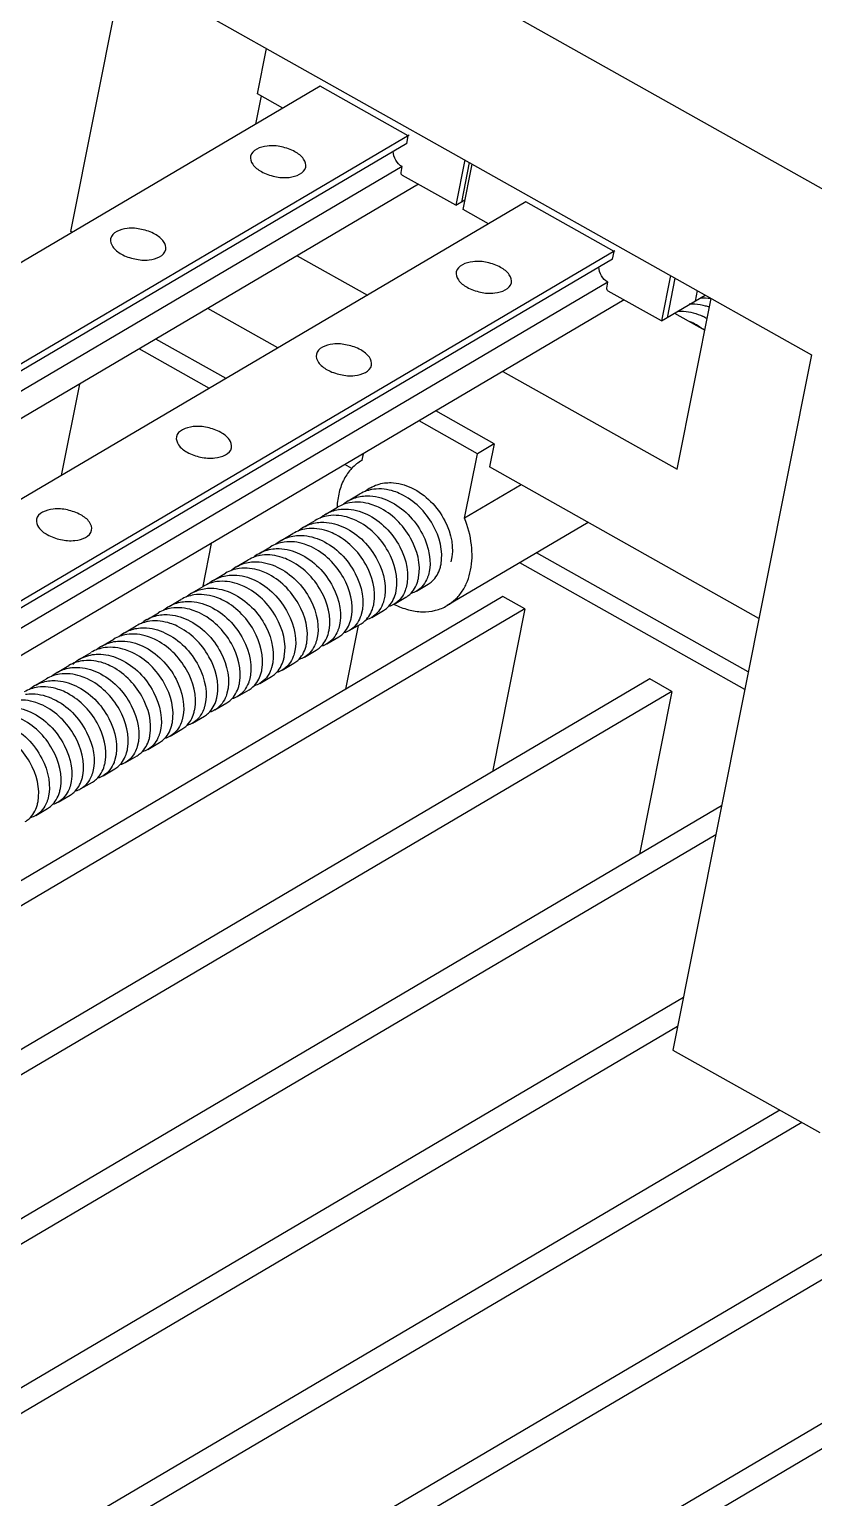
# Model space of a CAD drawing. Header units: inches. Extents: x -8900 to -5053, y -1814 to -15.
# Drawn here: x -7990.4 to -7948.5, y -528 to -449.6 of the extents above; entities that cross this region are included whole.
import ezdxf

# ---------------------------------------------------------------- set-up
doc = ezdxf.new("R2010")
doc.units = ezdxf.units.IN
doc.header["$LTSCALE"] = 2
doc.header["$MEASUREMENT"] = 0
doc.layers.add('02___PRT_ALL_AXES', color=7, linetype='Continuous')

msp = doc.modelspace()

# ---------------------------------------------------------------- linework, layer by layer
at = {"color": 7, "linetype": 'Continuous'}
for p, q in [((-7939.164, -463.151), (-7990.165, -434.469)), ((-7991.808, -442.721), (-7948.653, -466.991)), ((-7988.195, -460.407), (-7985.393, -446.329)), ((-7978.234, -453.049), (-7977.752, -450.626)), ((-7974.882, -452.64), (-8042.25, -492.361)), ((-7978.029, -453.164), (-7978.329, -454.673)), ((-7976.873, -453.815), (-7978.234, -453.049)), ((-7970.174, -455.288), (-7974.882, -452.64)), ((-7970.123, -455.258), (-8037.542, -495.008)), ((-7970.256, -455.701), (-7970.174, -455.288)), ((-7970.256, -455.701), (-8037.624, -495.421)), ((-7970.502, -456.939), (-8037.87, -496.659)), ((-7970.564, -457.248), (-7970.502, -456.939)), ((-7967.16, -456.583), (-7967.642, -459.006)), ((-7966.922, -456.716), (-7967.343, -458.83)), ((-7967.25, -459.227), (-7966.767, -456.804)), ((-7969.636, -457.885), (-8038.199, -498.309)), ((-7967.642, -459.006), (-7970.486, -457.406)), ((-7963.897, -458.818), (-8031.265, -498.538)), ((-7967.642, -459.006), (-7967.148, -458.715)), ((-7959.189, -461.466), (-7963.897, -458.818)), ((-7965.888, -459.992), (-7967.25, -459.227)), ((-7988.123, -460.448), (-7988.195, -460.407)), ((-7959.271, -461.878), (-8026.639, -501.599)), ((-7959.138, -461.436), (-8026.557, -501.186)), ((-7976.107, -461.7), (-7972.359, -463.808)), ((-7959.271, -461.878), (-7959.189, -461.466)), ((-7959.517, -463.116), (-8026.886, -502.837)), ((-7959.579, -463.426), (-7959.517, -463.116)), ((-7956.175, -462.761), (-7956.657, -465.184)), ((-7955.937, -462.894), (-7956.358, -465.008)), ((-7958.651, -464.062), (-8027.214, -504.487)), ((-7956.657, -465.184), (-7959.501, -463.584)), ((-7956.657, -465.184), (-7954.318, -463.805)), ((-7955.824, -473.107), (-7954.008, -463.979)), ((-7954.751, -463.561), (-7954.864, -464.126)), ((-7977.138, -466.625), (-7980.886, -464.518)), ((-7955.954, -464.769), (-7954.345, -465.675)), ((-7979.903, -468.256), (-7983.651, -466.148)), ((-7980.8, -468.784), (-7984.548, -466.677)), ((-7948.653, -466.991), (-7956.043, -504.128)), ((-7965.122, -467.878), (-7955.824, -473.107)), ((-7987.731, -468.554), (-7988.705, -473.445)), ((-7965.586, -471.746), (-7968.706, -469.991)), ((-7965.586, -471.746), (-7966.483, -472.274)), ((-7965.586, -471.746), (-7965.833, -472.984)), ((-7973.187, -473.066), (-7973.563, -472.855)), ((-7972.607, -472.359), (-7972.666, -472.326)), ((-7951.454, -481.07), (-7965.833, -472.984)), ((-7980.7, -477.063), (-7981.156, -479.354)), ((-7952.024, -483.935), (-7963.331, -477.576)), ((-7952.209, -484.864), (-7964.228, -478.104)), ((-7965.123, -479.895), (-8019.003, -511.662)), ((-7963.946, -480.557), (-7965.123, -479.895)), ((-7963.946, -480.557), (-8019.309, -513.198)), ((-7963.946, -480.557), (-7965.679, -489.261)), ((-7972.848, -481.445), (-7973.525, -484.848)), ((-7957.277, -484.308), (-8021.041, -521.903)), ((-7956.1, -484.969), (-7957.277, -484.308)), ((-7956.1, -484.969), (-8021.347, -523.439)), ((-7956.1, -484.969), (-7957.832, -493.674)), ((-7953.448, -491.089), (-8023.079, -532.143)), ((-7953.754, -492.625), (-8023.384, -533.679)), ((-7925.892, -501.958), (-8029.193, -562.864)), ((-7955.486, -501.33), (-8025.117, -542.384)), ((-7924.715, -502.62), (-8029.498, -564.401)), ((-7955.792, -502.866), (-8025.422, -543.92)), ((-7956.043, -504.128), (-7948.197, -508.54)), ((-7918.045, -506.371), (-8027.844, -571.108)), ((-7950.341, -507.335), (-8027.155, -552.624)), ((-7916.868, -507.033), (-8026.667, -571.77)), ((-7949.164, -507.997), (-8027.46, -554.16))]:
    msp.add_line(p, q, dxfattribs=at)
for centre, radius, start, end in [((-7954.991, -466.539), 2.253, 87.00675, 94.73424), ((-7955.898, -467.954), 3.345, 59.89542, 64.50171), ((-7956.39, -468.134), 3.173, 64.53217, 66.31895), ((-7956.485, -468.325), 3.385, 58.53336, 64.48094), ((-7956.654, -468.602), 3.71, 51.56785, 58.53715), ((-7971.216, -475.736), 1.911, 120.57389, 131.04472), ((-7973.569, -477.295), 2.064, 98.53442, 99.40884), ((-7972.418, -476.431), 1.899, 120.5643, 130.02623), ((-7973.606, -477.147), 1.912, 120.57315, 131.59299), ((-7974.803, -477.85), 1.91, 120.57804, 131.04618), ((-7977.193, -479.261), 1.912, 120.56979, 131.09414), ((-7975.998, -478.556), 1.911, 120.57541, 131.04478), ((-7978.39, -479.965), 1.91, 120.5811, 131.04292), ((-7970.407, -477.814), 2.012, 343.55236, 349.72631), ((-7979.585, -480.671), 1.911, 120.57676, 131.04912), ((-7971.6, -478.52), 2.01, 343.53389, 349.61108), ((-7980.781, -481.374), 1.91, 120.58155, 131.30755), ((-7972.812, -479.221), 2.026, 344.26284, 349.7915), ((-7981.978, -482.077), 1.907, 120.56308, 130.79033), ((-7973.995, -479.929), 2.013, 343.6267, 349.7351), ((-7983.172, -482.785), 1.911, 120.57649, 131.05392), ((-7975.193, -480.633), 2.016, 343.80716, 349.67751), ((-7984.367, -483.49), 1.911, 120.58541, 131.46189), ((-7976.374, -481.341), 2.001, 343.04969, 349.5861), ((-7985.563, -484.195), 1.911, 120.56127, 131.03092), ((-7978.785, -482.747), 2.022, 344.0573, 349.74336), ((-7977.583, -482.043), 2.015, 343.70709, 349.74422), ((-7987.917, -485.753), 2.063, 98.5976, 99.42017), ((-7986.741, -484.921), 1.938, 131.24366, 134.08298), ((-7986.76, -484.898), 1.909, 120.59597, 131.24767), ((-7979.96, -483.456), 2, 343.0198, 349.5893), ((-7989.15, -486.31), 1.911, 120.56695, 131.03789), ((-7987.954, -485.606), 1.912, 120.5856, 131.61543), ((-7981.179, -484.156), 2.025, 344.17681, 349.79075), ((-7982.378, -484.86), 2.027, 344.2829, 349.80816), ((-7983.558, -485.569), 2.011, 343.59101, 349.64579), ((-7984.762, -486.272), 2.02, 343.98764, 349.74355), ((-7985.959, -486.976), 2.022, 344.03646, 349.78516), ((-7987.143, -487.684), 2.01, 343.5411, 349.63072), ((-7988.347, -488.387), 2.018, 343.88333, 349.71899), ((-7990.723, -489.8), 2.002, 343.13155, 349.57697), ((-7989.525, -489.096), 2.001, 343.12872, 349.5208), ((-7991.927, -490.503), 2.011, 343.52589, 349.72305)]:
    msp.add_arc(centre, radius, start, end, dxfattribs=at)
for points, knots in [([(-7970.502, -456.939), (-7970.644, -456.859), (-7970.878, -456.612), (-7970.98, -456.286), (-7970.98, -456.124)], [0, 0, 0, 0, 0.50022, 1, 1, 1, 1]), ([(-7970.486, -457.406), (-7970.513, -457.391), (-7970.556, -457.342), (-7970.57, -457.278), (-7970.564, -457.248)], [0, 0, 0, 0, 0.509778, 1, 1, 1, 1]), ([(-7959.517, -463.116), (-7959.659, -463.037), (-7959.893, -462.79), (-7959.995, -462.464), (-7959.995, -462.302)], [0, 0, 0, 0, 0.50022, 1, 1, 1, 1]), ([(-7959.501, -463.584), (-7959.529, -463.569), (-7959.572, -463.52), (-7959.585, -463.455), (-7959.579, -463.426)], [0, 0, 0, 0, 0.509778, 1, 1, 1, 1]), ([(-7954.104, -464.45), (-7954.167, -464.427), (-7954.417, -464.345), (-7954.678, -464.299), (-7954.873, -464.289)], [0, 0, 0, 0, 0.257435, 1, 1, 1, 1]), ([(-7955.809, -464.664), (-7955.699, -464.654), (-7955.235, -464.65), (-7954.776, -464.783), (-7954.458, -464.935)], [0, 0, 0, 0, 0.238887, 1, 1, 1, 1]), ([(-7970.569, -474.434), (-7970.687, -474.377), (-7971.146, -474.192), (-7971.66, -474.125), (-7972.02, -474.174)], [0, 0, 0, 0, 0.264472, 1, 1, 1, 1]), ([(-7971.453, -473.839), (-7971.336, -473.823), (-7970.839, -473.799), (-7970.342, -473.937), (-7970.001, -474.099)], [0, 0, 0, 0, 0.238299, 1, 1, 1, 1]), ([(-7968.427, -478.173), (-7968.299, -477.469), (-7968.722, -475.89), (-7969.857, -474.773), (-7970.569, -474.434)], [0, 0, 0, 0, 0.475817, 1, 1, 1, 1]), ([(-7970.001, -474.099), (-7969.249, -474.457), (-7968.075, -475.644), (-7967.7, -477.342), (-7967.909, -478.049)], [0, 0, 0, 0, 0.530449, 1, 1, 1, 1]), ([(-7973.876, -475.254), (-7973.756, -475.236), (-7973.249, -475.204), (-7972.74, -475.343), (-7972.392, -475.509)], [0, 0, 0, 0, 0.238122, 1, 1, 1, 1]), ([(-7971.765, -475.139), (-7971.892, -475.078), (-7972.384, -474.881), (-7972.94, -474.824), (-7973.322, -474.896)], [0, 0, 0, 0, 0.265671, 1, 1, 1, 1]), ([(-7972.754, -474.561), (-7972.63, -474.538), (-7972.1, -474.488), (-7971.562, -474.63), (-7971.197, -474.804)], [0, 0, 0, 0, 0.23779, 1, 1, 1, 1]), ([(-7969.623, -478.882), (-7969.494, -478.178), (-7969.916, -476.597), (-7971.052, -475.478), (-7971.765, -475.139)], [0, 0, 0, 0, 0.475631, 1, 1, 1, 1]), ([(-7971.197, -474.804), (-7970.445, -475.162), (-7969.27, -476.349), (-7968.895, -478.048), (-7969.105, -478.754)], [0, 0, 0, 0, 0.53055, 1, 1, 1, 1]), ([(-7975.042, -475.954), (-7974.925, -475.938), (-7974.427, -475.913), (-7973.929, -476.051), (-7973.588, -476.214)], [0, 0, 0, 0, 0.23829, 1, 1, 1, 1]), ([(-7972.96, -475.844), (-7973.081, -475.786), (-7973.55, -475.597), (-7974.076, -475.533), (-7974.443, -475.588)], [0, 0, 0, 0, 0.264833, 1, 1, 1, 1]), ([(-7970.818, -479.58), (-7970.69, -478.876), (-7971.114, -477.299), (-7972.249, -476.182), (-7972.96, -475.844)], [0, 0, 0, 0, 0.475831, 1, 1, 1, 1]), ([(-7972.392, -475.509), (-7971.645, -475.865), (-7970.475, -477.044), (-7970.094, -478.728), (-7970.294, -479.436)], [0, 0, 0, 0, 0.529786, 1, 1, 1, 1]), ([(-7976.238, -476.659), (-7976.12, -476.643), (-7975.623, -476.618), (-7975.125, -476.756), (-7974.784, -476.919)], [0, 0, 0, 0, 0.23828, 1, 1, 1, 1]), ([(-7974.156, -476.548), (-7974.274, -476.492), (-7974.734, -476.306), (-7975.248, -476.24), (-7975.61, -476.289)], [0, 0, 0, 0, 0.264498, 1, 1, 1, 1]), ([(-7972.014, -480.287), (-7971.886, -479.584), (-7972.309, -478.005), (-7973.444, -476.887), (-7974.156, -476.548)], [0, 0, 0, 0, 0.475817, 1, 1, 1, 1]), ([(-7973.588, -476.214), (-7972.836, -476.572), (-7971.662, -477.758), (-7971.287, -479.454), (-7971.495, -480.161)], [0, 0, 0, 0, 0.530383, 1, 1, 1, 1]), ([(-7977.414, -477.362), (-7977.298, -477.347), (-7976.807, -477.326), (-7976.316, -477.463), (-7975.979, -477.624)], [0, 0, 0, 0, 0.238387, 1, 1, 1, 1]), ([(-7975.352, -477.253), (-7975.47, -477.197), (-7975.929, -477.011), (-7976.444, -476.945), (-7976.806, -476.994)], [0, 0, 0, 0, 0.264502, 1, 1, 1, 1]), ([(-7975.979, -477.624), (-7975.224, -477.983), (-7974.047, -479.175), (-7973.676, -480.883), (-7973.892, -481.59)], [0, 0, 0, 0, 0.530965, 1, 1, 1, 1]), ([(-7973.21, -480.994), (-7973.081, -480.29), (-7973.504, -478.711), (-7974.64, -477.593), (-7975.352, -477.253)], [0, 0, 0, 0, 0.475714, 1, 1, 1, 1]), ([(-7974.784, -476.919), (-7974.033, -477.276), (-7972.86, -478.46), (-7972.483, -480.153), (-7972.689, -480.86)], [0, 0, 0, 0, 0.530256, 1, 1, 1, 1]), ([(-7977.743, -478.663), (-7977.862, -478.607), (-7978.322, -478.42), (-7978.839, -478.355), (-7979.201, -478.404)], [0, 0, 0, 0, 0.264545, 1, 1, 1, 1]), ([(-7978.633, -478.07), (-7978.516, -478.053), (-7978.017, -478.027), (-7977.517, -478.165), (-7977.175, -478.328)], [0, 0, 0, 0, 0.238272, 1, 1, 1, 1]), ([(-7976.547, -477.958), (-7976.664, -477.903), (-7977.117, -477.719), (-7977.624, -477.651), (-7977.982, -477.696)], [0, 0, 0, 0, 0.264282, 1, 1, 1, 1]), ([(-7977.175, -478.328), (-7976.424, -478.686), (-7975.25, -479.871), (-7974.874, -481.567), (-7975.081, -482.274)], [0, 0, 0, 0, 0.530309, 1, 1, 1, 1]), ([(-7974.406, -481.703), (-7974.276, -480.999), (-7974.698, -479.417), (-7975.834, -478.298), (-7976.547, -477.958)], [0, 0, 0, 0, 0.475677, 1, 1, 1, 1]), ([(-7969.11, -479.242), (-7969.036, -479.198), (-7968.744, -478.983), (-7968.555, -478.647), (-7968.477, -478.384)], [0, 0, 0, 0, 0.23978, 1, 1, 1, 1]), ([(-7978.938, -479.368), (-7979.057, -479.312), (-7979.516, -479.126), (-7980.031, -479.06), (-7980.392, -479.109)], [0, 0, 0, 0, 0.264503, 1, 1, 1, 1]), ([(-7979.824, -478.774), (-7979.707, -478.758), (-7979.21, -478.733), (-7978.712, -478.871), (-7978.371, -479.033)], [0, 0, 0, 0, 0.238279, 1, 1, 1, 1]), ([(-7978.371, -479.033), (-7977.622, -479.39), (-7976.45, -480.571), (-7976.071, -482.26), (-7976.274, -482.967)], [0, 0, 0, 0, 0.529986, 1, 1, 1, 1]), ([(-7975.601, -482.402), (-7975.472, -481.698), (-7975.896, -480.12), (-7977.031, -479.002), (-7977.743, -478.663)], [0, 0, 0, 0, 0.47582, 1, 1, 1, 1]), ([(-7970.305, -479.946), (-7970.231, -479.902), (-7969.939, -479.687), (-7969.751, -479.352), (-7969.673, -479.089)], [0, 0, 0, 0, 0.239812, 1, 1, 1, 1]), ([(-7969.105, -478.754), (-7969.12, -478.804), (-7969.185, -478.994), (-7969.283, -479.173), (-7969.374, -479.289)], [0, 0, 0, 0, 0.261057, 1, 1, 1, 1]), ([(-7980.134, -480.073), (-7980.256, -480.015), (-7980.73, -479.824), (-7981.263, -479.762), (-7981.634, -479.821)], [0, 0, 0, 0, 0.265015, 1, 1, 1, 1]), ([(-7981.079, -479.488), (-7980.958, -479.468), (-7980.442, -479.429), (-7979.921, -479.569), (-7979.566, -479.738)], [0, 0, 0, 0, 0.237989, 1, 1, 1, 1]), ([(-7979.566, -479.738), (-7978.811, -480.098), (-7977.633, -481.29), (-7977.262, -482.999), (-7977.479, -483.706)], [0, 0, 0, 0, 0.530992, 1, 1, 1, 1]), ([(-7976.796, -483.107), (-7976.668, -482.403), (-7977.092, -480.824), (-7978.227, -479.707), (-7978.938, -479.368)], [0, 0, 0, 0, 0.475797, 1, 1, 1, 1]), ([(-7971.501, -480.651), (-7971.425, -480.606), (-7971.127, -480.386), (-7970.938, -480.04), (-7970.862, -479.77)], [0, 0, 0, 0, 0.239435, 1, 1, 1, 1]), ([(-7970.294, -479.436), (-7970.308, -479.486), (-7970.37, -479.676), (-7970.465, -479.856), (-7970.554, -479.975)], [0, 0, 0, 0, 0.26113, 1, 1, 1, 1]), ([(-7981.33, -480.778), (-7981.453, -480.719), (-7981.93, -480.527), (-7982.468, -480.466), (-7982.841, -480.527)], [0, 0, 0, 0, 0.265164, 1, 1, 1, 1]), ([(-7982.275, -480.193), (-7982.154, -480.173), (-7981.637, -480.134), (-7981.117, -480.274), (-7980.762, -480.443)], [0, 0, 0, 0, 0.237964, 1, 1, 1, 1]), ([(-7979.187, -484.515), (-7979.06, -483.811), (-7979.484, -482.234), (-7980.618, -481.117), (-7981.33, -480.778)], [0, 0, 0, 0, 0.475868, 1, 1, 1, 1]), ([(-7980.762, -480.443), (-7980.014, -480.8), (-7978.843, -481.98), (-7978.463, -483.666), (-7978.664, -484.373)], [0, 0, 0, 0, 0.529839, 1, 1, 1, 1]), ([(-7977.993, -483.818), (-7977.863, -483.114), (-7978.285, -481.532), (-7979.421, -480.413), (-7980.134, -480.073)], [0, 0, 0, 0, 0.475681, 1, 1, 1, 1]), ([(-7972.697, -481.356), (-7972.623, -481.312), (-7972.33, -481.097), (-7972.141, -480.76), (-7972.063, -480.496)], [0, 0, 0, 0, 0.239746, 1, 1, 1, 1]), ([(-7971.495, -480.161), (-7971.511, -480.213), (-7971.577, -480.408), (-7971.679, -480.591), (-7971.773, -480.71)], [0, 0, 0, 0, 0.261386, 1, 1, 1, 1]), ([(-7982.525, -481.483), (-7982.644, -481.427), (-7983.103, -481.241), (-7983.617, -481.175), (-7983.978, -481.223)], [0, 0, 0, 0, 0.26449, 1, 1, 1, 1]), ([(-7983.41, -480.889), (-7983.293, -480.873), (-7982.796, -480.848), (-7982.298, -480.986), (-7981.957, -481.148)], [0, 0, 0, 0, 0.238286, 1, 1, 1, 1]), ([(-7980.382, -485.219), (-7980.255, -484.515), (-7980.679, -482.938), (-7981.814, -481.822), (-7982.525, -481.483)], [0, 0, 0, 0, 0.475878, 1, 1, 1, 1]), ([(-7981.957, -481.148), (-7981.21, -481.504), (-7980.04, -482.683), (-7979.659, -484.367), (-7979.858, -485.074)], [0, 0, 0, 0, 0.52974, 1, 1, 1, 1]), ([(-7973.892, -482.061), (-7973.817, -482.017), (-7973.523, -481.8), (-7973.334, -481.46), (-7973.257, -481.195)], [0, 0, 0, 0, 0.239677, 1, 1, 1, 1]), ([(-7972.689, -480.86), (-7972.704, -480.91), (-7972.767, -481.1), (-7972.864, -481.279), (-7972.954, -481.396)], [0, 0, 0, 0, 0.261069, 1, 1, 1, 1]), ([(-7985.801, -482.298), (-7985.684, -482.283), (-7985.187, -482.258), (-7984.69, -482.396), (-7984.349, -482.558)], [0, 0, 0, 0, 0.238286, 1, 1, 1, 1]), ([(-7983.721, -482.188), (-7983.843, -482.13), (-7984.314, -481.94), (-7984.844, -481.877), (-7985.214, -481.934)], [0, 0, 0, 0, 0.264938, 1, 1, 1, 1]), ([(-7984.666, -481.603), (-7984.545, -481.583), (-7984.029, -481.544), (-7983.508, -481.684), (-7983.153, -481.853)], [0, 0, 0, 0, 0.237983, 1, 1, 1, 1]), ([(-7981.579, -485.93), (-7981.45, -485.226), (-7981.873, -483.646), (-7983.009, -482.527), (-7983.721, -482.188)], [0, 0, 0, 0, 0.4757, 1, 1, 1, 1]), ([(-7983.153, -481.853), (-7982.401, -482.211), (-7981.227, -483.397), (-7980.851, -485.095), (-7981.061, -485.802)], [0, 0, 0, 0, 0.530455, 1, 1, 1, 1]), ([(-7975.081, -482.274), (-7975.096, -482.325), (-7975.163, -482.52), (-7975.264, -482.703), (-7975.358, -482.822)], [0, 0, 0, 0, 0.26138, 1, 1, 1, 1]), ([(-7975.088, -482.766), (-7975.015, -482.723), (-7974.727, -482.512), (-7974.539, -482.182), (-7974.46, -481.925)], [0, 0, 0, 0, 0.240059, 1, 1, 1, 1]), ([(-7973.892, -481.59), (-7973.907, -481.64), (-7973.974, -481.829), (-7974.074, -482.006), (-7974.166, -482.122)], [0, 0, 0, 0, 0.261032, 1, 1, 1, 1]), ([(-7986.928, -482.995), (-7986.815, -482.984), (-7986.341, -482.973), (-7985.869, -483.108), (-7985.544, -483.263)], [0, 0, 0, 0, 0.238715, 1, 1, 1, 1]), ([(-7984.916, -482.893), (-7985.035, -482.837), (-7985.494, -482.651), (-7986.008, -482.585), (-7986.369, -482.633)], [0, 0, 0, 0, 0.264485, 1, 1, 1, 1]), ([(-7982.774, -486.631), (-7982.646, -485.927), (-7983.07, -484.349), (-7984.205, -483.232), (-7984.916, -482.893)], [0, 0, 0, 0, 0.475817, 1, 1, 1, 1]), ([(-7984.349, -482.558), (-7983.599, -482.915), (-7982.428, -484.097), (-7982.049, -485.787), (-7982.252, -486.494)], [0, 0, 0, 0, 0.530035, 1, 1, 1, 1]), ([(-7976.274, -482.967), (-7976.288, -483.017), (-7976.351, -483.206), (-7976.446, -483.386), (-7976.535, -483.503)], [0, 0, 0, 0, 0.261072, 1, 1, 1, 1]), ([(-7976.284, -483.471), (-7976.209, -483.427), (-7975.916, -483.211), (-7975.727, -482.873), (-7975.649, -482.608)], [0, 0, 0, 0, 0.239708, 1, 1, 1, 1]), ([(-7988.225, -483.713), (-7988.106, -483.695), (-7987.598, -483.663), (-7987.088, -483.802), (-7986.74, -483.968)], [0, 0, 0, 0, 0.23812, 1, 1, 1, 1]), ([(-7986.112, -483.598), (-7986.225, -483.544), (-7986.662, -483.365), (-7987.149, -483.295), (-7987.496, -483.33)], [0, 0, 0, 0, 0.26369, 1, 1, 1, 1]), ([(-7983.97, -487.335), (-7983.842, -486.631), (-7984.266, -485.053), (-7985.401, -483.937), (-7986.112, -483.598)], [0, 0, 0, 0, 0.475856, 1, 1, 1, 1]), ([(-7985.544, -483.263), (-7984.795, -483.62), (-7983.624, -484.801), (-7983.244, -486.49), (-7983.448, -487.197)], [0, 0, 0, 0, 0.529983, 1, 1, 1, 1]), ([(-7977.479, -483.706), (-7977.495, -483.756), (-7977.562, -483.946), (-7977.663, -484.125), (-7977.756, -484.241)], [0, 0, 0, 0, 0.2611, 1, 1, 1, 1]), ([(-7977.479, -484.176), (-7977.403, -484.131), (-7977.107, -483.912), (-7976.918, -483.569), (-7976.842, -483.302)], [0, 0, 0, 0, 0.239554, 1, 1, 1, 1]), ([(-7988.503, -485.008), (-7988.622, -484.951), (-7989.08, -484.766), (-7989.593, -484.699), (-7989.954, -484.748)], [0, 0, 0, 0, 0.264468, 1, 1, 1, 1]), ([(-7989.386, -484.413), (-7989.269, -484.397), (-7988.773, -484.373), (-7988.276, -484.511), (-7987.935, -484.673)], [0, 0, 0, 0, 0.238297, 1, 1, 1, 1]), ([(-7987.308, -484.303), (-7987.429, -484.245), (-7987.898, -484.056), (-7988.425, -483.992), (-7988.793, -484.048)], [0, 0, 0, 0, 0.264854, 1, 1, 1, 1]), ([(-7987.935, -484.673), (-7987.185, -485.03), (-7986.013, -486.213), (-7985.635, -487.905), (-7985.84, -488.612)], [0, 0, 0, 0, 0.530145, 1, 1, 1, 1]), ([(-7985.166, -488.045), (-7985.037, -487.341), (-7985.459, -485.761), (-7986.595, -484.642), (-7987.308, -484.303)], [0, 0, 0, 0, 0.475679, 1, 1, 1, 1]), ([(-7986.74, -483.968), (-7985.988, -484.326), (-7984.813, -485.513), (-7984.438, -487.211), (-7984.648, -487.918)], [0, 0, 0, 0, 0.530511, 1, 1, 1, 1]), ([(-7978.664, -484.373), (-7978.678, -484.424), (-7978.741, -484.616), (-7978.838, -484.797), (-7978.929, -484.916)], [0, 0, 0, 0, 0.261228, 1, 1, 1, 1]), ([(-7978.675, -484.881), (-7978.602, -484.838), (-7978.314, -484.627), (-7978.126, -484.298), (-7978.047, -484.04)], [0, 0, 0, 0, 0.240065, 1, 1, 1, 1]), ([(-7989.699, -485.713), (-7989.819, -485.655), (-7990.287, -485.466), (-7990.811, -485.402), (-7991.178, -485.457)], [0, 0, 0, 0, 0.264772, 1, 1, 1, 1]), ([(-7990.61, -485.122), (-7990.491, -485.104), (-7989.986, -485.074), (-7989.478, -485.212), (-7989.131, -485.378)], [0, 0, 0, 0, 0.238177, 1, 1, 1, 1]), ([(-7989.131, -485.378), (-7988.376, -485.737), (-7987.199, -486.929), (-7986.828, -488.635), (-7987.043, -489.341)], [0, 0, 0, 0, 0.530984, 1, 1, 1, 1]), ([(-7986.361, -488.747), (-7986.233, -488.043), (-7986.656, -486.464), (-7987.792, -485.347), (-7988.503, -485.008)], [0, 0, 0, 0, 0.475788, 1, 1, 1, 1]), ([(-7981.066, -486.29), (-7980.99, -486.246), (-7980.692, -486.025), (-7980.502, -485.679), (-7980.426, -485.409)], [0, 0, 0, 0, 0.239444, 1, 1, 1, 1]), ([(-7979.858, -485.074), (-7979.873, -485.124), (-7979.934, -485.314), (-7980.029, -485.493), (-7980.117, -485.611)], [0, 0, 0, 0, 0.261066, 1, 1, 1, 1]), ([(-7979.871, -485.586), (-7979.795, -485.541), (-7979.498, -485.321), (-7979.308, -484.976), (-7979.232, -484.708)], [0, 0, 0, 0, 0.239481, 1, 1, 1, 1]), ([(-7991.851, -485.834), (-7991.729, -485.813), (-7991.209, -485.772), (-7990.684, -485.912), (-7990.327, -486.083)], [0, 0, 0, 0, 0.237974, 1, 1, 1, 1]), ([(-7990.327, -486.083), (-7989.572, -486.442), (-7988.395, -487.633), (-7988.023, -489.34), (-7988.239, -490.046)], [0, 0, 0, 0, 0.530897, 1, 1, 1, 1]), ([(-7987.558, -489.459), (-7987.427, -488.755), (-7987.849, -487.172), (-7988.986, -486.052), (-7989.699, -485.713)], [0, 0, 0, 0, 0.475516, 1, 1, 1, 1]), ([(-7982.262, -486.996), (-7982.187, -486.952), (-7981.895, -486.736), (-7981.706, -486.4), (-7981.628, -486.137)], [0, 0, 0, 0, 0.239787, 1, 1, 1, 1]), ([(-7981.061, -485.802), (-7981.075, -485.852), (-7981.14, -486.043), (-7981.239, -486.222), (-7981.331, -486.34)], [0, 0, 0, 0, 0.261122, 1, 1, 1, 1]), ([(-7991.522, -486.788), (-7990.77, -487.146), (-7989.595, -488.333), (-7989.22, -490.032), (-7989.43, -490.739)], [0, 0, 0, 0, 0.530472, 1, 1, 1, 1]), ([(-7988.753, -490.162), (-7988.623, -489.458), (-7989.045, -487.876), (-7990.182, -486.757), (-7990.895, -486.418)], [0, 0, 0, 0, 0.475658, 1, 1, 1, 1]), ([(-7983.458, -487.701), (-7983.382, -487.656), (-7983.086, -487.438), (-7982.897, -487.096), (-7982.82, -486.829)], [0, 0, 0, 0, 0.23958, 1, 1, 1, 1]), ([(-7982.252, -486.494), (-7982.267, -486.545), (-7982.331, -486.736), (-7982.429, -486.917), (-7982.519, -487.036)], [0, 0, 0, 0, 0.261203, 1, 1, 1, 1]), ([(-7989.948, -490.862), (-7989.82, -490.158), (-7990.243, -488.579), (-7991.378, -487.461), (-7992.09, -487.122)], [0, 0, 0, 0, 0.475818, 1, 1, 1, 1]), ([(-7984.653, -488.405), (-7984.577, -488.361), (-7984.281, -488.142), (-7984.092, -487.799), (-7984.015, -487.532)], [0, 0, 0, 0, 0.239549, 1, 1, 1, 1]), ([(-7983.448, -487.197), (-7983.462, -487.249), (-7983.527, -487.442), (-7983.626, -487.626), (-7983.718, -487.745)], [0, 0, 0, 0, 0.261337, 1, 1, 1, 1]), ([(-7985.84, -488.612), (-7985.855, -488.663), (-7985.919, -488.854), (-7986.017, -489.035), (-7986.108, -489.153)], [0, 0, 0, 0, 0.261186, 1, 1, 1, 1]), ([(-7985.849, -489.11), (-7985.774, -489.066), (-7985.482, -488.852), (-7985.294, -488.516), (-7985.216, -488.253)], [0, 0, 0, 0, 0.23981, 1, 1, 1, 1]), ([(-7984.648, -487.918), (-7984.663, -487.969), (-7984.728, -488.159), (-7984.827, -488.339), (-7984.919, -488.456)], [0, 0, 0, 0, 0.261127, 1, 1, 1, 1]), ([(-7987.043, -489.341), (-7987.058, -489.391), (-7987.125, -489.58), (-7987.224, -489.758), (-7987.317, -489.874)], [0, 0, 0, 0, 0.261027, 1, 1, 1, 1]), ([(-7987.044, -489.815), (-7986.969, -489.771), (-7986.674, -489.554), (-7986.485, -489.213), (-7986.408, -488.947)], [0, 0, 0, 0, 0.239636, 1, 1, 1, 1]), ([(-7988.239, -490.046), (-7988.254, -490.096), (-7988.319, -490.283), (-7988.418, -490.46), (-7988.509, -490.575)], [0, 0, 0, 0, 0.260951, 1, 1, 1, 1]), ([(-7988.24, -490.52), (-7988.166, -490.477), (-7987.878, -490.265), (-7987.69, -489.935), (-7987.611, -489.676)], [0, 0, 0, 0, 0.240011, 1, 1, 1, 1]), ([(-7989.43, -490.739), (-7989.446, -490.79), (-7989.513, -490.985), (-7989.615, -491.168), (-7989.71, -491.287)], [0, 0, 0, 0, 0.261388, 1, 1, 1, 1]), ([(-7989.435, -491.225), (-7989.362, -491.182), (-7989.073, -490.97), (-7988.885, -490.64), (-7988.807, -490.381)], [0, 0, 0, 0, 0.24003, 1, 1, 1, 1]), ([(-7990.632, -491.93), (-7990.557, -491.886), (-7990.265, -491.672), (-7990.076, -491.336), (-7989.998, -491.073)], [0, 0, 0, 0, 0.239792, 1, 1, 1, 1])]:
    msp.add_open_spline(points, degree=3, knots=knots, dxfattribs=at)
for points in [[(-7954.609, -463.959), (-7954.41, -463.942), (-7954.207, -463.953), (-7954.01, -463.988)], [(-7972.02, -474.174), (-7972.277, -474.208), (-7972.532, -474.294), (-7972.756, -474.425)], [(-7972.188, -474.091), (-7971.965, -473.959), (-7971.709, -473.874), (-7971.453, -473.839)], [(-7974.579, -475.5), (-7974.374, -475.379), (-7974.142, -475.297), (-7973.907, -475.258)], [(-7973.322, -474.896), (-7973.542, -474.937), (-7973.759, -475.017), (-7973.952, -475.131)], [(-7973.384, -474.796), (-7973.191, -474.682), (-7972.974, -474.602), (-7972.754, -474.561)], [(-7975.775, -476.205), (-7975.552, -476.074), (-7975.298, -475.989), (-7975.042, -475.954)], [(-7974.443, -475.588), (-7974.689, -475.625), (-7974.933, -475.709), (-7975.147, -475.835)], [(-7976.97, -476.91), (-7976.748, -476.779), (-7976.493, -476.694), (-7976.238, -476.659)], [(-7975.61, -476.289), (-7975.866, -476.324), (-7976.12, -476.409), (-7976.343, -476.54)], [(-7978.166, -477.615), (-7977.938, -477.481), (-7977.676, -477.395), (-7977.414, -477.362)], [(-7976.806, -476.994), (-7977.061, -477.029), (-7977.316, -477.114), (-7977.538, -477.245)], [(-7979.201, -478.404), (-7979.455, -478.44), (-7979.708, -478.525), (-7979.929, -478.655)], [(-7979.362, -478.32), (-7979.14, -478.19), (-7978.887, -478.105), (-7978.633, -478.07)], [(-7977.982, -477.696), (-7978.244, -477.73), (-7978.506, -477.816), (-7978.733, -477.95)], [(-7980.392, -479.109), (-7980.648, -479.144), (-7980.903, -479.229), (-7981.125, -479.36)], [(-7980.557, -479.025), (-7980.335, -478.894), (-7980.08, -478.809), (-7979.824, -478.774)], [(-7981.634, -479.821), (-7981.874, -479.859), (-7982.111, -479.942), (-7982.321, -480.065)], [(-7981.753, -479.73), (-7981.547, -479.609), (-7981.315, -479.527), (-7981.079, -479.488)], [(-7970.554, -479.975), (-7970.656, -480.111), (-7970.787, -480.23), (-7970.933, -480.316)], [(-7969.737, -479.611), (-7969.827, -479.664), (-7969.923, -479.706), (-7970.023, -479.735)], [(-7969.374, -479.289), (-7969.473, -479.417), (-7969.598, -479.529), (-7969.737, -479.611)], [(-7982.841, -480.527), (-7983.077, -480.566), (-7983.31, -480.648), (-7983.516, -480.77)], [(-7982.948, -480.435), (-7982.742, -480.314), (-7982.51, -480.232), (-7982.275, -480.193)], [(-7971.773, -480.71), (-7971.871, -480.833), (-7971.993, -480.941), (-7972.129, -481.021)], [(-7970.933, -480.316), (-7971.022, -480.369), (-7971.118, -480.41), (-7971.217, -480.44)], [(-7983.978, -481.223), (-7984.234, -481.258), (-7984.489, -481.343), (-7984.712, -481.475)], [(-7984.144, -481.14), (-7983.921, -481.009), (-7983.666, -480.923), (-7983.41, -480.889)], [(-7972.954, -481.396), (-7973.055, -481.527), (-7973.182, -481.642), (-7973.324, -481.726)], [(-7972.129, -481.021), (-7972.218, -481.074), (-7972.315, -481.115), (-7972.414, -481.145)], [(-7986.535, -482.55), (-7986.312, -482.418), (-7986.057, -482.333), (-7985.801, -482.298)], [(-7985.214, -481.934), (-7985.456, -481.972), (-7985.696, -482.055), (-7985.908, -482.18)], [(-7985.34, -481.845), (-7985.134, -481.724), (-7984.902, -481.642), (-7984.666, -481.603)], [(-7974.166, -482.122), (-7974.264, -482.244), (-7974.385, -482.352), (-7974.52, -482.431)], [(-7973.324, -481.726), (-7973.41, -481.777), (-7973.502, -481.817), (-7973.597, -481.846)], [(-7987.732, -483.255), (-7987.489, -483.112), (-7987.208, -483.024), (-7986.928, -482.995)], [(-7986.369, -482.633), (-7986.625, -482.668), (-7986.88, -482.753), (-7987.103, -482.884)], [(-7975.716, -483.136), (-7975.805, -483.189), (-7975.902, -483.23), (-7976.001, -483.26)], [(-7975.358, -482.822), (-7975.457, -482.947), (-7975.579, -483.056), (-7975.716, -483.136)], [(-7974.52, -482.431), (-7974.609, -482.483), (-7974.705, -482.525), (-7974.804, -482.554)], [(-7988.926, -483.96), (-7988.721, -483.839), (-7988.489, -483.757), (-7988.254, -483.718)], [(-7987.496, -483.33), (-7987.776, -483.359), (-7988.057, -483.447), (-7988.299, -483.59)], [(-7976.911, -483.841), (-7976.998, -483.892), (-7977.092, -483.933), (-7977.189, -483.962)], [(-7976.535, -483.503), (-7976.637, -483.637), (-7976.766, -483.755), (-7976.911, -483.841)], [(-7990.122, -484.664), (-7989.898, -484.533), (-7989.643, -484.447), (-7989.386, -484.413)], [(-7988.793, -484.048), (-7989.038, -484.085), (-7989.281, -484.169), (-7989.494, -484.295)], [(-7978.107, -484.546), (-7978.196, -484.598), (-7978.291, -484.639), (-7978.39, -484.669)], [(-7977.756, -484.241), (-7977.853, -484.361), (-7977.974, -484.467), (-7978.107, -484.546)], [(-7989.954, -484.748), (-7990.211, -484.782), (-7990.466, -484.868), (-7990.69, -484.999)], [(-7979.303, -485.251), (-7979.39, -485.302), (-7979.485, -485.343), (-7979.582, -485.373)], [(-7978.929, -484.916), (-7979.03, -485.049), (-7979.159, -485.166), (-7979.303, -485.251)], [(-7980.498, -485.956), (-7980.587, -486.008), (-7980.682, -486.049), (-7980.781, -486.079)], [(-7980.117, -485.611), (-7980.219, -485.748), (-7980.35, -485.868), (-7980.498, -485.956)], [(-7982.519, -487.036), (-7982.62, -487.167), (-7982.747, -487.282), (-7982.89, -487.366)], [(-7981.694, -486.661), (-7981.783, -486.714), (-7981.88, -486.755), (-7981.98, -486.785)], [(-7981.331, -486.34), (-7981.43, -486.467), (-7981.555, -486.579), (-7981.694, -486.661)], [(-7983.718, -487.745), (-7983.818, -487.874), (-7983.944, -487.987), (-7984.085, -488.07)], [(-7982.89, -487.366), (-7982.98, -487.419), (-7983.079, -487.461), (-7983.18, -487.491)], [(-7984.919, -488.456), (-7985.018, -488.583), (-7985.142, -488.694), (-7985.281, -488.776)], [(-7984.085, -488.07), (-7984.175, -488.123), (-7984.272, -488.165), (-7984.372, -488.195)], [(-7986.108, -489.153), (-7986.209, -489.283), (-7986.335, -489.397), (-7986.477, -489.481)], [(-7985.281, -488.776), (-7985.37, -488.828), (-7985.467, -488.87), (-7985.567, -488.899)], [(-7987.672, -490.185), (-7987.76, -490.237), (-7987.856, -490.279), (-7987.955, -490.308)], [(-7987.317, -489.874), (-7987.415, -489.997), (-7987.536, -490.105), (-7987.672, -490.185)], [(-7986.477, -489.481), (-7986.567, -489.534), (-7986.665, -489.576), (-7986.766, -489.605)], [(-7988.867, -490.89), (-7988.957, -490.943), (-7989.053, -490.984), (-7989.152, -491.014)], [(-7988.509, -490.575), (-7988.608, -490.7), (-7988.73, -490.809), (-7988.867, -490.89)], [(-7990.064, -491.595), (-7990.153, -491.648), (-7990.249, -491.689), (-7990.348, -491.719)], [(-7989.71, -491.287), (-7989.808, -491.409), (-7989.929, -491.516), (-7990.064, -491.595)]]:
    msp.add_open_spline(points, degree=3, dxfattribs=at)
at = {"layer": '02___PRT_ALL_AXES', "color": 7, "linetype": 'Continuous'}
for p, q in [((-7966.483, -472.274), (-7969.603, -470.52)), ((-7972.661, -472.628), (-7972.664, -472.63)), ((-7972.592, -472.282), (-7972.661, -472.628)), ((-7967.168, -475.717), (-7966.483, -472.274)), ((-7973.383, -474.795), (-7972.755, -474.425)), ((-7964.143, -473.934), (-7967.168, -475.717)), ((-7974.579, -475.5), (-7973.951, -475.13)), ((-7975.774, -476.205), (-7975.147, -475.835)), ((-7960.566, -475.945), (-7968.093, -480.383)), ((-7976.97, -476.91), (-7976.342, -476.54)), ((-7978.165, -477.615), (-7977.538, -477.245)), ((-7979.361, -478.32), (-7978.733, -477.95)), ((-7980.557, -479.025), (-7979.929, -478.655)), ((-7981.752, -479.73), (-7981.125, -479.36)), ((-7970.933, -480.316), (-7970.306, -479.946)), ((-7969.738, -479.611), (-7969.11, -479.241)), ((-7984.144, -481.14), (-7983.516, -480.77)), ((-7982.948, -480.435), (-7982.32, -480.065)), ((-7972.129, -481.021), (-7971.501, -480.651)), ((-7985.339, -481.845), (-7984.711, -481.475)), ((-7973.325, -481.726), (-7972.697, -481.356)), ((-7986.535, -482.55), (-7985.907, -482.18)), ((-7974.52, -482.431), (-7973.893, -482.061)), ((-7987.73, -483.255), (-7987.103, -482.885)), ((-7975.716, -483.136), (-7975.088, -482.766)), ((-7988.926, -483.96), (-7988.298, -483.589)), ((-7976.912, -483.841), (-7976.284, -483.471)), ((-7990.122, -484.664), (-7989.494, -484.294)), ((-7978.107, -484.546), (-7977.479, -484.176)), ((-7979.303, -485.251), (-7978.675, -484.881)), ((-7980.498, -485.956), (-7979.871, -485.586)), ((-7982.89, -487.366), (-7982.262, -486.996)), ((-7981.694, -486.661), (-7981.066, -486.291)), ((-7984.085, -488.071), (-7983.458, -487.701)), ((-7985.281, -488.776), (-7984.653, -488.405)), ((-7986.476, -489.481), (-7985.849, -489.11)), ((-7987.672, -490.185), (-7987.044, -489.815)), ((-7988.868, -490.89), (-7988.24, -490.52)), ((-7990.063, -491.595), (-7989.436, -491.225))]:
    msp.add_line(p, q, dxfattribs=at)
msp.add_arc((-7969.644, -475.32), 4.342, 177.43458, 177.61449, dxfattribs=at)
for points, knots in [([(-7978.597, -456.382), (-7978.626, -456.527), (-7978.493, -456.898), (-7978.199, -457.105), (-7978.023, -457.204)], [0, 0, 0, 0, 0.421571, 1, 1, 1, 1]), ([(-7976.229, -456.147), (-7976.451, -456.022), (-7976.952, -455.856), (-7977.761, -455.77), (-7978.53, -456.043), (-7978.597, -456.382)], [0, 0, 0, 0, 0.296792, 0.595224, 1, 1, 1, 1]), ([(-7975.655, -456.969), (-7975.626, -456.824), (-7975.759, -456.453), (-7976.053, -456.246), (-7976.229, -456.147)], [0, 0, 0, 0, 0.421571, 1, 1, 1, 1]), ([(-7978.023, -457.204), (-7977.801, -457.329), (-7977.301, -457.495), (-7976.492, -457.581), (-7975.723, -457.308), (-7975.655, -456.969)], [0, 0, 0, 0, 0.296792, 0.595224, 1, 1, 1, 1]), ([(-7983.702, -460.553), (-7983.924, -460.428), (-7984.424, -460.262), (-7985.233, -460.176), (-7986.002, -460.448), (-7986.07, -460.788)], [0, 0, 0, 0, 0.296792, 0.595224, 1, 1, 1, 1]), ([(-7986.07, -460.788), (-7986.099, -460.933), (-7985.966, -461.304), (-7985.672, -461.511), (-7985.495, -461.61)], [0, 0, 0, 0, 0.421571, 1, 1, 1, 1]), ([(-7983.128, -461.374), (-7983.099, -461.23), (-7983.232, -460.859), (-7983.526, -460.652), (-7983.702, -460.553)], [0, 0, 0, 0, 0.421571, 1, 1, 1, 1]), ([(-7985.495, -461.61), (-7985.274, -461.735), (-7984.773, -461.901), (-7983.964, -461.987), (-7983.195, -461.714), (-7983.128, -461.374)], [0, 0, 0, 0, 0.296792, 0.595224, 1, 1, 1, 1]), ([(-7967.612, -462.56), (-7967.641, -462.705), (-7967.508, -463.076), (-7967.214, -463.283), (-7967.038, -463.382)], [0, 0, 0, 0, 0.421571, 1, 1, 1, 1]), ([(-7965.245, -462.325), (-7965.466, -462.2), (-7965.967, -462.034), (-7966.776, -461.948), (-7967.545, -462.22), (-7967.612, -462.56)], [0, 0, 0, 0, 0.296792, 0.595224, 1, 1, 1, 1]), ([(-7964.67, -463.146), (-7964.641, -463.002), (-7964.774, -462.631), (-7965.068, -462.424), (-7965.245, -462.325)], [0, 0, 0, 0, 0.421571, 1, 1, 1, 1]), ([(-7967.038, -463.382), (-7966.816, -463.507), (-7966.316, -463.673), (-7965.507, -463.759), (-7964.738, -463.486), (-7964.67, -463.146)], [0, 0, 0, 0, 0.296792, 0.595224, 1, 1, 1, 1]), ([(-7972.717, -466.73), (-7972.939, -466.606), (-7973.439, -466.44), (-7974.248, -466.354), (-7975.017, -466.626), (-7975.085, -466.966)], [0, 0, 0, 0, 0.296792, 0.595224, 1, 1, 1, 1]), ([(-7975.085, -466.966), (-7975.114, -467.111), (-7974.981, -467.482), (-7974.687, -467.689), (-7974.511, -467.788)], [0, 0, 0, 0, 0.421571, 1, 1, 1, 1]), ([(-7972.143, -467.552), (-7972.114, -467.408), (-7972.247, -467.037), (-7972.541, -466.83), (-7972.717, -466.73)], [0, 0, 0, 0, 0.421571, 1, 1, 1, 1]), ([(-7974.511, -467.788), (-7974.289, -467.912), (-7973.788, -468.079), (-7972.979, -468.165), (-7972.21, -467.892), (-7972.143, -467.552)], [0, 0, 0, 0, 0.296792, 0.595224, 1, 1, 1, 1]), ([(-7982.558, -471.372), (-7982.586, -471.517), (-7982.454, -471.888), (-7982.16, -472.094), (-7981.983, -472.194)], [0, 0, 0, 0, 0.421571, 1, 1, 1, 1]), ([(-7980.19, -471.136), (-7980.411, -471.012), (-7980.912, -470.846), (-7981.721, -470.76), (-7982.49, -471.032), (-7982.558, -471.372)], [0, 0, 0, 0, 0.296792, 0.595224, 1, 1, 1, 1]), ([(-7979.615, -471.958), (-7979.587, -471.813), (-7979.719, -471.442), (-7980.013, -471.236), (-7980.19, -471.136)], [0, 0, 0, 0, 0.421571, 1, 1, 1, 1]), ([(-7981.983, -472.194), (-7981.762, -472.318), (-7981.261, -472.484), (-7980.452, -472.57), (-7979.683, -472.298), (-7979.615, -471.958)], [0, 0, 0, 0, 0.296792, 0.595224, 1, 1, 1, 1]), ([(-7972.664, -472.63), (-7972.859, -472.745), (-7973.224, -473.04), (-7973.634, -473.63), (-7973.899, -474.342), (-7973.97, -474.858), (-7973.982, -475.126)], [0, 0, 0, 0, 0.231221, 0.4712, 0.726446, 1, 1, 1, 1]), ([(-7987.662, -475.542), (-7987.884, -475.418), (-7988.384, -475.251), (-7989.194, -475.165), (-7989.962, -475.438), (-7990.03, -475.778)], [0, 0, 0, 0, 0.296792, 0.595224, 1, 1, 1, 1]), ([(-7990.03, -475.778), (-7990.059, -475.922), (-7989.926, -476.293), (-7989.632, -476.5), (-7989.456, -476.599)], [0, 0, 0, 0, 0.421571, 1, 1, 1, 1]), ([(-7987.088, -476.364), (-7987.059, -476.219), (-7987.192, -475.848), (-7987.486, -475.641), (-7987.662, -475.542)], [0, 0, 0, 0, 0.421571, 1, 1, 1, 1]), ([(-7968.093, -480.383), (-7967.935, -480.29), (-7967.636, -480.062), (-7967.272, -479.618), (-7967, -479.086), (-7966.827, -478.482), (-7966.756, -477.823), (-7966.8, -476.88), (-7966.987, -476.172), (-7967.168, -475.717)], [0, 0, 0, 0, 0.106911, 0.216563, 0.331205, 0.452282, 0.58035, 0.715144, 1, 1, 1, 1]), ([(-7989.456, -476.599), (-7989.234, -476.724), (-7988.734, -476.89), (-7987.924, -476.976), (-7987.156, -476.704), (-7987.088, -476.364)], [0, 0, 0, 0, 0.296792, 0.595224, 1, 1, 1, 1]), ([(-7970.927, -480.322), (-7970.687, -480.442), (-7970.198, -480.632), (-7969.444, -480.748), (-7968.725, -480.675), (-7968.289, -480.499), (-7968.093, -480.383)], [0, 0, 0, 0, 0.27368, 0.52897, 0.768904, 1, 1, 1, 1])]:
    msp.add_open_spline(points, degree=3, knots=knots, dxfattribs=at)

doc.saveas('drawing.dxf')
